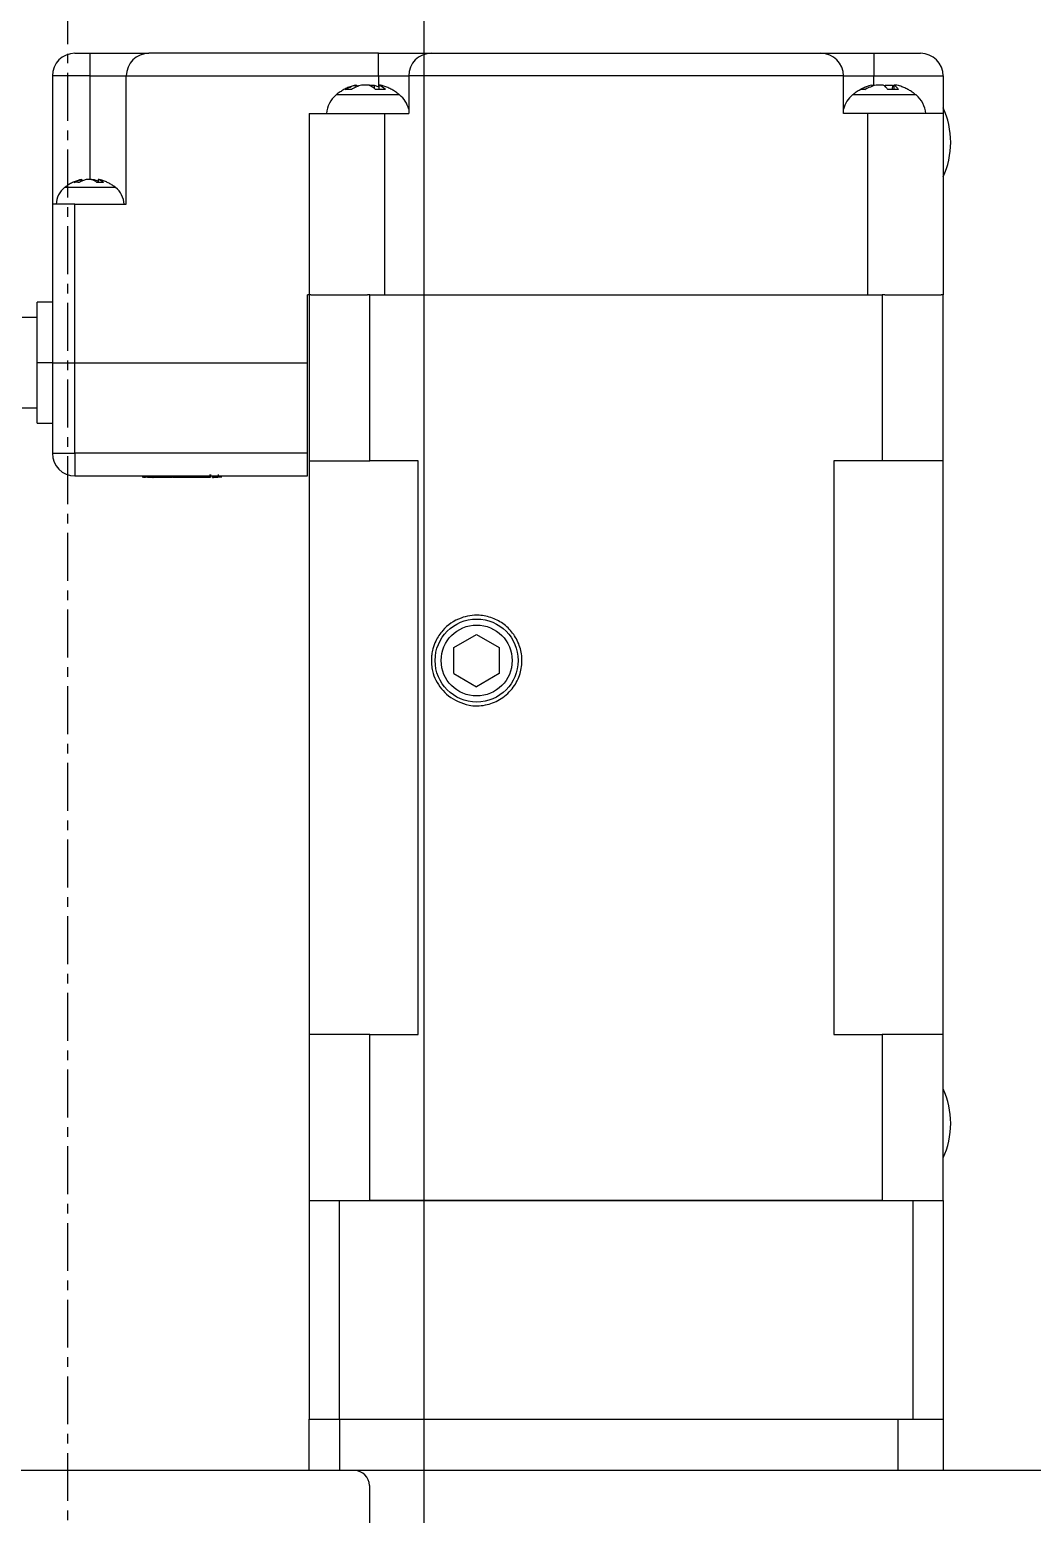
# Model space of a CAD drawing. Extents: x 500 to 100500, y -14500 to 21140.
# Drawn here: x 8106.1 to 8172.6, y -9793.8 to -9695.4 of the extents above; entities that cross this region are included whole.
import ezdxf

# ---------------------------------------------------------------- set-up
doc = ezdxf.new("R2010")
doc.units = 0
doc.linetypes.add('CENTER', pattern=[10.16, 6.35, -1.27, 1.27, -1.27])
doc.layers.get('0').update_dxf_attribs({"linetype": 'CONTINUOUS'})
doc.layers.add('Center', color=1, linetype='CENTER')
doc.layers.add('SLD-0', color=7, linetype='CONTINUOUS')

# ---------------------------------------------------------------- blocks, each defined once
blk = doc.blocks.new('KJ특성 TURN')
at = {"layer": 'Center', "ltscale": 0.5}
blk.add_line((9197.784, -70811.089), (9197.784, -71397.089), dxfattribs=at)
at = {"layer": 'SLD-0'}
for p, q in [((9198.284, -70835.189), (9199.284, -70835.189)), ((9199.284, -70836.689), (9199.284, -70835.189)), ((9218.384, -70835.189), (9203.184, -70835.189)), ((9218.384, -70836.689), (9218.384, -70835.189)), ((9221.884, -70835.189), (9247.684, -70835.189)), ((9251.184, -70835.189), (9251.184, -70836.689)), ((9251.184, -70835.189), (9254.284, -70835.189)), ((9199.284, -70836.689), (9196.784, -70836.689)), ((9196.784, -70836.689), (9196.784, -70845.189)), ((9199.284, -70836.689), (9201.684, -70836.689)), ((9199.284, -70843.557), (9199.284, -70836.689)), ((9201.684, -70836.689), (9218.384, -70836.689)), ((9201.684, -70845.189), (9201.684, -70836.689)), ((9218.384, -70836.689), (9220.384, -70836.689)), ((9218.384, -70836.689), (9218.384, -70837.399)), ((9220.384, -70836.689), (9220.384, -70839.189)), ((9249.184, -70836.689), (9220.384, -70836.689)), ((9249.184, -70839.189), (9249.184, -70836.689)), ((9249.184, -70836.689), (9251.184, -70836.689)), ((9251.184, -70836.689), (9255.784, -70836.689)), ((9251.184, -70837.298), (9251.184, -70836.689)), ((9255.784, -70836.689), (9255.784, -70839.189)), ((9216.849, -70837.298), (9216.845, -70837.298)), ((9216.849, -70837.298), (9216.956, -70837.298)), ((9216.859, -70837.456), (9216.849, -70837.298)), ((9216.956, -70837.298), (9216.961, -70837.408)), ((9217.765, -70837.298), (9217.266, -70837.298)), ((9217.765, -70837.298), (9218.103, -70837.298)), ((9218.103, -70837.298), (9218.088, -70837.514)), ((9218.103, -70837.298), (9218.407, -70837.408)), ((9218.412, -70837.298), (9218.399, -70837.587)), ((9218.524, -70837.298), (9218.412, -70837.298)), ((9251.048, -70837.298), (9251.243, -70837.298)), ((9251.243, -70837.298), (9251.245, -70837.333)), ((9251.813, -70837.298), (9251.342, -70837.298)), ((9251.884, -70837.354), (9251.955, -70837.298)), ((9251.955, -70837.298), (9252.427, -70837.298)), ((9251.959, -70837.414), (9251.955, -70837.298)), ((9252.427, -70837.298), (9252.405, -70837.583)), ((9252.525, -70837.298), (9252.516, -70837.581)), ((9252.721, -70837.298), (9252.525, -70837.298)), ((9219.787, -70837.946), (9215.581, -70837.946)), ((9249.941, -70837.946), (9249.781, -70837.946)), ((9253.987, -70837.946), (9249.941, -70837.946)), ((9213.784, -70839.189), (9213.784, -70851.189)), ((9213.784, -70839.189), (9218.784, -70839.189)), ((9218.784, -70839.189), (9218.784, -70851.189)), ((9218.784, -70839.189), (9220.384, -70839.189)), ((9250.784, -70839.189), (9249.184, -70839.189)), ((9250.784, -70839.189), (9250.784, -70851.189)), ((9255.784, -70839.189), (9250.784, -70839.189)), ((9255.784, -70839.189), (9255.784, -70851.189)), ((9198.693, -70843.557), (9198.684, -70843.557)), ((9198.693, -70843.557), (9198.743, -70843.557)), ((9198.7, -70843.677), (9198.693, -70843.557)), ((9198.743, -70843.557), (9198.748, -70843.654)), ((9199.386, -70843.557), (9199.024, -70843.557)), ((9199.386, -70843.557), (9199.544, -70843.557)), ((9199.544, -70843.557), (9199.539, -70843.635)), ((9199.825, -70843.557), (9199.816, -70843.748)), ((9199.884, -70843.557), (9199.825, -70843.557)), ((9200.303, -70844.084), (9197.594, -70844.084)), ((9200.179, -70843.748), (9199.74, -70843.748)), ((9200.975, -70844.084), (9200.303, -70844.084)), ((9196.784, -70845.189), (9196.784, -70855.689)), ((9198.284, -70845.189), (9196.784, -70845.189)), ((9198.284, -70855.689), (9198.284, -70845.189)), ((9198.284, -70845.189), (9201.684, -70845.189)), ((9213.684, -70855.689), (9213.684, -70851.189)), ((9213.784, -70851.189), (9213.684, -70851.189)), ((9213.784, -70851.189), (9213.784, -70862.189)), ((9213.913, -70851.189), (9213.784, -70851.189)), ((9213.913, -70851.189), (9217.655, -70851.189)), ((9217.814, -70851.189), (9217.655, -70851.189)), ((9217.814, -70862.189), (9217.814, -70851.189)), ((9217.814, -70851.189), (9251.755, -70851.189)), ((9218.784, -70851.189), (9250.784, -70851.189)), ((9251.755, -70851.189), (9251.755, -70862.189)), ((9251.913, -70851.189), (9251.755, -70851.189)), ((9251.913, -70851.189), (9255.655, -70851.189)), ((9255.784, -70851.189), (9255.655, -70851.189)), ((9255.784, -70862.189), (9255.784, -70851.189)), ((9196.784, -70851.689), (9195.784, -70851.689)), ((9195.784, -70855.689), (9195.784, -70851.689)), ((9195.784, -70852.689), (9194.784, -70852.689)), ((9195.784, -70859.689), (9195.784, -70855.689)), ((9196.784, -70855.689), (9195.784, -70855.689)), ((9196.784, -70855.689), (9196.784, -70861.689)), ((9196.784, -70855.689), (9198.284, -70855.689)), ((9198.284, -70861.689), (9198.284, -70855.689)), ((9198.284, -70855.689), (9213.684, -70855.689)), ((9213.684, -70861.689), (9213.684, -70855.689)), ((9194.784, -70858.689), (9195.784, -70858.689)), ((9195.784, -70859.689), (9196.784, -70859.689)), ((9196.784, -70861.689), (9198.284, -70861.689)), ((9213.684, -70861.689), (9198.284, -70861.689)), ((9198.284, -70861.689), (9198.284, -70863.189)), ((9213.684, -70863.189), (9213.684, -70861.689)), ((9213.784, -70862.189), (9213.784, -70900.189)), ((9213.784, -70862.189), (9217.814, -70862.189)), ((9221.018, -70862.189), (9217.814, -70862.189)), ((9221.018, -70900.189), (9221.018, -70862.189)), ((9251.755, -70862.189), (9248.55, -70862.189)), ((9248.55, -70862.189), (9248.55, -70900.189)), ((9255.784, -70862.189), (9251.755, -70862.189)), ((9255.784, -70900.189), (9255.784, -70862.189)), ((9198.284, -70863.189), (9213.684, -70863.189)), ((9202.785, -70863.289), (9202.785, -70863.189)), ((9202.785, -70863.289), (9202.785, -70863.189)), ((9202.785, -70863.289), (9202.785, -70863.189)), ((9202.786, -70863.289), (9202.786, -70863.189)), ((9202.787, -70863.289), (9202.787, -70863.189)), ((9202.788, -70863.289), (9202.788, -70863.189)), ((9202.789, -70863.289), (9202.789, -70863.189)), ((9202.791, -70863.289), (9202.789, -70863.289)), ((9202.791, -70863.289), (9202.791, -70863.189)), ((9202.792, -70863.289), (9202.791, -70863.289)), ((9202.792, -70863.289), (9202.792, -70863.189)), ((9202.794, -70863.289), (9202.792, -70863.289)), ((9202.794, -70863.289), (9202.794, -70863.189)), ((9202.797, -70863.289), (9202.794, -70863.289)), ((9202.797, -70863.289), (9202.797, -70863.189)), ((9202.799, -70863.289), (9202.799, -70863.189)), ((9202.801, -70863.289), (9202.801, -70863.189)), ((9202.804, -70863.289), (9202.804, -70863.189)), ((9202.807, -70863.289), (9202.807, -70863.189)), ((9202.809, -70863.289), (9202.809, -70863.189)), ((9202.812, -70863.289), (9202.812, -70863.189)), ((9202.814, -70863.289), (9202.814, -70863.189)), ((9202.817, -70863.289), (9202.817, -70863.189)), ((9202.82, -70863.289), (9202.82, -70863.189)), ((9202.823, -70863.289), (9202.823, -70863.189)), ((9202.824, -70863.289), (9202.824, -70863.189)), ((9202.825, -70863.289), (9202.825, -70863.189)), ((9202.825, -70863.289), (9202.825, -70863.189)), ((9202.825, -70863.289), (9202.825, -70863.289)), ((9202.826, -70863.289), (9202.825, -70863.289)), ((9202.826, -70863.289), (9202.826, -70863.189)), ((9202.826, -70863.289), (9202.826, -70863.189)), ((9202.826, -70863.289), (9202.826, -70863.289)), ((9202.827, -70863.289), (9202.826, -70863.289)), ((9202.827, -70863.289), (9202.827, -70863.189)), ((9202.828, -70863.289), (9202.827, -70863.289)), ((9202.828, -70863.289), (9202.828, -70863.189)), ((9202.829, -70863.289), (9202.828, -70863.289)), ((9202.829, -70863.289), (9202.829, -70863.189)), ((9202.83, -70863.289), (9202.829, -70863.289)), ((9202.83, -70863.289), (9202.83, -70863.189)), ((9202.832, -70863.289), (9202.83, -70863.289)), ((9202.832, -70863.289), (9202.832, -70863.189)), ((9202.833, -70863.289), (9202.832, -70863.289)), ((9202.833, -70863.289), (9202.833, -70863.189)), ((9202.835, -70863.289), (9202.833, -70863.289)), ((9202.835, -70863.289), (9202.835, -70863.189)), ((9202.836, -70863.289), (9202.835, -70863.289)), ((9202.836, -70863.289), (9202.836, -70863.189)), ((9202.838, -70863.289), (9202.836, -70863.289)), ((9202.838, -70863.289), (9202.838, -70863.189)), ((9202.84, -70863.289), (9202.838, -70863.289)), ((9202.842, -70863.289), (9202.84, -70863.289)), ((9202.842, -70863.289), (9202.842, -70863.189)), ((9202.843, -70863.289), (9202.842, -70863.289)), ((9202.843, -70863.289), (9202.843, -70863.189)), ((9202.845, -70863.289), (9202.843, -70863.289)), ((9202.845, -70863.289), (9202.845, -70863.189)), ((9202.847, -70863.289), (9202.845, -70863.289)), ((9202.847, -70863.289), (9202.847, -70863.189)), ((9202.848, -70863.289), (9202.847, -70863.289)), ((9202.848, -70863.289), (9202.848, -70863.189)), ((9202.85, -70863.289), (9202.848, -70863.289)), ((9202.85, -70863.289), (9202.85, -70863.189)), ((9202.851, -70863.289), (9202.85, -70863.289)), ((9202.851, -70863.289), (9202.851, -70863.189)), ((9202.852, -70863.289), (9202.851, -70863.289)), ((9202.852, -70863.289), (9202.852, -70863.189)), ((9202.853, -70863.289), (9202.852, -70863.289)), ((9202.853, -70863.289), (9202.853, -70863.189)), ((9202.854, -70863.289), (9202.853, -70863.289)), ((9202.854, -70863.289), (9202.854, -70863.189)), ((9202.854, -70863.289), (9202.854, -70863.189)), ((9202.854, -70863.289), (9202.854, -70863.289)), ((9202.855, -70863.289), (9202.854, -70863.289)), ((9202.855, -70863.289), (9202.855, -70863.189)), ((9202.856, -70863.289), (9202.855, -70863.289)), ((9202.856, -70863.289), (9202.856, -70863.189)), ((9202.857, -70863.289), (9202.856, -70863.289)), ((9202.857, -70863.289), (9202.857, -70863.189)), ((9202.858, -70863.289), (9202.857, -70863.289)), ((9202.858, -70863.289), (9202.858, -70863.189)), ((9202.86, -70863.289), (9202.858, -70863.289)), ((9202.86, -70863.289), (9202.86, -70863.189)), ((9202.862, -70863.289), (9202.86, -70863.289)), ((9202.862, -70863.289), (9202.862, -70863.189)), ((9202.864, -70863.289), (9202.862, -70863.289)), ((9202.864, -70863.289), (9202.864, -70863.189)), ((9202.866, -70863.289), (9202.864, -70863.289)), ((9202.866, -70863.289), (9202.866, -70863.189)), ((9202.868, -70863.289), (9202.866, -70863.289)), ((9202.868, -70863.289), (9202.868, -70863.189)), ((9202.871, -70863.289), (9202.868, -70863.289)), ((9202.871, -70863.289), (9202.871, -70863.189)), ((9202.874, -70863.289), (9202.871, -70863.289)), ((9202.874, -70863.289), (9202.874, -70863.189)), ((9202.876, -70863.289), (9202.874, -70863.289)), ((9202.876, -70863.289), (9202.876, -70863.189)), ((9202.879, -70863.289), (9202.876, -70863.289)), ((9202.879, -70863.289), (9202.879, -70863.189)), ((9202.882, -70863.289), (9202.879, -70863.289)), ((9202.882, -70863.289), (9202.882, -70863.189)), ((9202.885, -70863.289), (9202.882, -70863.289)), ((9202.885, -70863.289), (9202.885, -70863.189)), ((9202.888, -70863.289), (9202.885, -70863.289)), ((9202.888, -70863.289), (9202.888, -70863.189)), ((9202.89, -70863.289), (9202.888, -70863.289)), ((9202.89, -70863.289), (9202.89, -70863.189)), ((9202.893, -70863.289), (9202.89, -70863.289)), ((9202.893, -70863.289), (9202.893, -70863.189)), ((9202.895, -70863.289), (9202.893, -70863.289)), ((9202.895, -70863.289), (9202.895, -70863.189)), ((9202.897, -70863.289), (9202.895, -70863.289)), ((9202.897, -70863.289), (9202.897, -70863.189)), ((9202.898, -70863.289), (9202.897, -70863.289)), ((9202.898, -70863.289), (9202.898, -70863.189)), ((9202.899, -70863.289), (9202.898, -70863.289)), ((9202.899, -70863.289), (9202.899, -70863.189)), ((9202.9, -70863.289), (9202.899, -70863.289)), ((9202.9, -70863.289), (9202.9, -70863.189)), ((9202.901, -70863.289), (9202.9, -70863.289)), ((9202.901, -70863.289), (9202.901, -70863.189)), ((9202.902, -70863.289), (9202.901, -70863.289)), ((9202.902, -70863.289), (9202.902, -70863.189)), ((9202.903, -70863.289), (9202.902, -70863.289)), ((9202.903, -70863.289), (9202.903, -70863.189)), ((9202.904, -70863.289), (9202.903, -70863.289)), ((9202.904, -70863.289), (9202.904, -70863.189)), ((9202.906, -70863.289), (9202.904, -70863.289)), ((9202.906, -70863.289), (9202.906, -70863.189)), ((9202.908, -70863.289), (9202.906, -70863.289)), ((9202.908, -70863.289), (9202.908, -70863.189)), ((9202.91, -70863.289), (9202.908, -70863.289)), ((9202.91, -70863.289), (9202.91, -70863.189)), ((9202.913, -70863.289), (9202.91, -70863.289)), ((9202.913, -70863.289), (9202.913, -70863.189)), ((9202.915, -70863.289), (9202.913, -70863.289)), ((9202.915, -70863.289), (9202.915, -70863.189)), ((9202.918, -70863.289), (9202.915, -70863.289)), ((9202.918, -70863.289), (9202.918, -70863.189)), ((9202.922, -70863.289), (9202.918, -70863.289)), ((9202.922, -70863.289), (9202.922, -70863.189)), ((9202.925, -70863.289), (9202.922, -70863.289)), ((9202.925, -70863.289), (9202.925, -70863.189)), ((9202.928, -70863.289), (9202.925, -70863.289)), ((9202.928, -70863.289), (9202.928, -70863.189)), ((9202.931, -70863.289), (9202.928, -70863.289)), ((9202.931, -70863.289), (9202.931, -70863.189)), ((9202.934, -70863.289), (9202.931, -70863.289)), ((9202.934, -70863.289), (9202.934, -70863.189)), ((9202.938, -70863.289), (9202.934, -70863.289)), ((9202.938, -70863.289), (9202.938, -70863.189)), ((9202.941, -70863.289), (9202.941, -70863.189)), ((9202.944, -70863.289), (9202.941, -70863.289)), ((9202.944, -70863.289), (9202.944, -70863.189)), ((9202.947, -70863.289), (9202.947, -70863.189)), ((9202.951, -70863.289), (9202.951, -70863.189)), ((9202.954, -70863.289), (9202.954, -70863.189)), ((9202.958, -70863.289), (9202.958, -70863.189)), ((9202.962, -70863.289), (9202.962, -70863.189)), ((9202.966, -70863.289), (9202.966, -70863.189)), ((9202.97, -70863.289), (9202.97, -70863.189)), ((9202.975, -70863.289), (9202.975, -70863.189)), ((9202.98, -70863.289), (9202.98, -70863.189)), ((9202.985, -70863.289), (9202.985, -70863.189)), ((9202.99, -70863.289), (9202.99, -70863.189)), ((9202.996, -70863.289), (9202.996, -70863.189)), ((9203.002, -70863.289), (9203.002, -70863.189)), ((9203.009, -70863.289), (9203.009, -70863.189)), ((9203.015, -70863.289), (9203.015, -70863.189)), ((9203.022, -70863.289), (9203.022, -70863.189)), ((9203.029, -70863.289), (9203.029, -70863.189)), ((9203.036, -70863.289), (9203.036, -70863.189)), ((9203.042, -70863.289), (9203.042, -70863.189)), ((9203.049, -70863.289), (9203.042, -70863.289)), ((9203.049, -70863.289), (9203.049, -70863.189)), ((9203.056, -70863.289), (9203.056, -70863.189)), ((9203.063, -70863.289), (9203.063, -70863.189)), ((9203.069, -70863.289), (9203.069, -70863.189)), ((9203.076, -70863.289), (9203.076, -70863.189)), ((9203.082, -70863.289), (9203.082, -70863.189)), ((9203.088, -70863.289), (9203.088, -70863.189)), ((9203.094, -70863.289), (9203.094, -70863.189)), ((9203.1, -70863.289), (9203.094, -70863.289)), ((9203.1, -70863.289), (9203.1, -70863.189)), ((9203.106, -70863.289), (9203.1, -70863.289)), ((9203.106, -70863.289), (9203.106, -70863.189)), ((9203.112, -70863.289), (9203.106, -70863.289)), ((9203.112, -70863.289), (9203.112, -70863.189)), ((9203.118, -70863.289), (9203.112, -70863.289)), ((9203.118, -70863.289), (9203.118, -70863.189)), ((9203.123, -70863.289), (9203.118, -70863.289)), ((9203.123, -70863.289), (9203.123, -70863.189)), ((9203.129, -70863.289), (9203.123, -70863.289)), ((9203.129, -70863.289), (9203.129, -70863.189)), ((9203.135, -70863.289), (9203.129, -70863.289)), ((9203.135, -70863.289), (9203.135, -70863.189)), ((9203.14, -70863.289), (9203.135, -70863.289)), ((9203.14, -70863.289), (9203.14, -70863.189)), ((9203.146, -70863.289), (9203.14, -70863.289)), ((9203.146, -70863.289), (9203.146, -70863.189)), ((9203.152, -70863.289), (9203.146, -70863.289)), ((9203.152, -70863.289), (9203.152, -70863.189)), ((9203.158, -70863.289), (9203.152, -70863.289)), ((9203.158, -70863.289), (9203.158, -70863.189)), ((9203.164, -70863.289), (9203.158, -70863.289)), ((9203.164, -70863.289), (9203.164, -70863.189)), ((9203.17, -70863.289), (9203.164, -70863.289)), ((9203.17, -70863.289), (9203.17, -70863.189)), ((9203.177, -70863.289), (9203.17, -70863.289)), ((9203.177, -70863.289), (9203.177, -70863.189)), ((9203.183, -70863.289), (9203.177, -70863.289)), ((9203.183, -70863.289), (9203.183, -70863.189)), ((9203.19, -70863.289), (9203.183, -70863.289)), ((9203.19, -70863.289), (9203.19, -70863.189)), ((9203.197, -70863.289), (9203.19, -70863.289)), ((9203.197, -70863.289), (9203.197, -70863.189)), ((9203.204, -70863.289), (9203.197, -70863.289)), ((9203.204, -70863.289), (9203.204, -70863.189)), ((9203.212, -70863.289), (9203.204, -70863.289)), ((9203.212, -70863.289), (9203.212, -70863.189)), ((9203.22, -70863.289), (9203.212, -70863.289)), ((9203.22, -70863.289), (9203.22, -70863.189)), ((9203.228, -70863.289), (9203.22, -70863.289)), ((9203.228, -70863.289), (9203.228, -70863.189)), ((9203.236, -70863.289), (9203.228, -70863.289)), ((9203.236, -70863.289), (9203.236, -70863.189)), ((9203.245, -70863.289), (9203.236, -70863.289)), ((9203.245, -70863.289), (9203.245, -70863.189)), ((9203.254, -70863.289), (9203.245, -70863.289)), ((9203.254, -70863.289), (9203.254, -70863.189)), ((9203.264, -70863.289), (9203.254, -70863.289)), ((9203.264, -70863.289), (9203.264, -70863.189)), ((9203.274, -70863.289), (9203.264, -70863.289)), ((9203.274, -70863.289), (9203.274, -70863.189)), ((9203.284, -70863.289), (9203.284, -70863.189)), ((9203.294, -70863.289), (9203.284, -70863.289)), ((9203.294, -70863.289), (9203.294, -70863.189)), ((9203.304, -70863.289), (9203.294, -70863.289)), ((9203.304, -70863.289), (9203.304, -70863.189)), ((9203.315, -70863.289), (9203.304, -70863.289)), ((9203.315, -70863.289), (9203.315, -70863.189)), ((9203.325, -70863.289), (9203.315, -70863.289)), ((9203.325, -70863.289), (9203.325, -70863.189)), ((9203.335, -70863.289), (9203.325, -70863.289)), ((9203.335, -70863.289), (9203.335, -70863.189)), ((9203.344, -70863.289), (9203.335, -70863.289)), ((9203.344, -70863.289), (9203.344, -70863.189)), ((9203.354, -70863.289), (9203.344, -70863.289)), ((9203.354, -70863.289), (9203.354, -70863.189)), ((9203.363, -70863.289), (9203.354, -70863.289)), ((9203.363, -70863.289), (9203.363, -70863.189)), ((9203.372, -70863.289), (9203.363, -70863.289)), ((9203.372, -70863.289), (9203.372, -70863.189)), ((9203.381, -70863.289), (9203.372, -70863.289)), ((9203.381, -70863.289), (9203.381, -70863.189)), ((9203.39, -70863.289), (9203.381, -70863.289)), ((9203.39, -70863.289), (9203.39, -70863.189)), ((9203.399, -70863.289), (9203.39, -70863.289)), ((9203.399, -70863.289), (9203.399, -70863.189)), ((9203.409, -70863.289), (9203.399, -70863.289)), ((9203.409, -70863.289), (9203.409, -70863.189)), ((9203.418, -70863.289), (9203.409, -70863.289)), ((9203.418, -70863.289), (9203.418, -70863.189)), ((9203.428, -70863.289), (9203.418, -70863.289)), ((9203.428, -70863.289), (9203.428, -70863.189)), ((9203.437, -70863.289), (9203.428, -70863.289)), ((9203.433, -70863.289), (9203.442, -70863.289)), ((9203.437, -70863.289), (9203.437, -70863.189)), ((9203.447, -70863.289), (9203.437, -70863.289)), ((9203.442, -70863.289), (9203.452, -70863.289)), ((9203.447, -70863.289), (9203.447, -70863.189)), ((9203.456, -70863.289), (9203.447, -70863.289)), ((9203.456, -70863.289), (9203.456, -70863.189)), ((9203.465, -70863.289), (9203.456, -70863.289)), ((9203.465, -70863.289), (9203.465, -70863.189)), ((9203.473, -70863.289), (9203.465, -70863.289)), ((9203.473, -70863.289), (9203.473, -70863.189)), ((9203.481, -70863.289), (9203.473, -70863.289)), ((9203.481, -70863.289), (9203.481, -70863.189)), ((9203.488, -70863.289), (9203.481, -70863.289)), ((9203.488, -70863.289), (9203.488, -70863.189)), ((9203.495, -70863.289), (9203.488, -70863.289)), ((9203.495, -70863.289), (9203.495, -70863.189)), ((9203.501, -70863.289), (9203.495, -70863.289)), ((9203.501, -70863.289), (9203.501, -70863.189)), ((9203.507, -70863.289), (9203.501, -70863.289)), ((9203.507, -70863.289), (9203.507, -70863.189)), ((9203.512, -70863.289), (9203.507, -70863.289)), ((9203.512, -70863.289), (9203.512, -70863.189)), ((9203.517, -70863.289), (9203.512, -70863.289)), ((9203.517, -70863.289), (9203.517, -70863.189)), ((9203.522, -70863.289), (9203.517, -70863.289)), ((9203.522, -70863.289), (9203.522, -70863.189)), ((9203.527, -70863.289), (9203.522, -70863.289)), ((9203.527, -70863.289), (9203.527, -70863.189)), ((9203.531, -70863.289), (9203.527, -70863.289)), ((9203.531, -70863.289), (9203.531, -70863.189)), ((9203.536, -70863.289), (9203.531, -70863.289)), ((9203.536, -70863.289), (9203.536, -70863.189)), ((9203.54, -70863.289), (9203.536, -70863.289)), ((9203.54, -70863.289), (9203.54, -70863.189)), ((9203.545, -70863.289), (9203.54, -70863.289)), ((9203.545, -70863.289), (9203.545, -70863.189)), ((9203.549, -70863.289), (9203.545, -70863.289)), ((9203.549, -70863.289), (9203.549, -70863.189)), ((9203.552, -70863.289), (9203.549, -70863.289)), ((9203.552, -70863.289), (9203.552, -70863.189)), ((9203.556, -70863.289), (9203.552, -70863.289)), ((9203.556, -70863.289), (9203.556, -70863.189)), ((9203.559, -70863.289), (9203.556, -70863.289)), ((9203.559, -70863.289), (9203.559, -70863.189)), ((9203.562, -70863.289), (9203.559, -70863.289)), ((9203.562, -70863.289), (9203.562, -70863.189)), ((9203.564, -70863.289), (9203.562, -70863.289)), ((9203.564, -70863.289), (9203.564, -70863.189)), ((9203.566, -70863.289), (9203.564, -70863.289)), ((9203.566, -70863.289), (9203.566, -70863.189)), ((9203.568, -70863.289), (9203.566, -70863.289)), ((9203.568, -70863.289), (9203.568, -70863.189)), ((9203.569, -70863.289), (9203.568, -70863.289)), ((9203.569, -70863.289), (9203.569, -70863.189)), ((9203.569, -70863.289), (9203.569, -70863.189)), ((9203.569, -70863.289), (9203.569, -70863.289)), ((9203.57, -70863.289), (9203.569, -70863.289)), ((9203.57, -70863.289), (9203.57, -70863.189)), ((9203.57, -70863.289), (9203.57, -70863.289)), ((9203.575, -70863.289), (9203.575, -70863.189)), ((9203.583, -70863.289), (9203.583, -70863.189)), ((9203.591, -70863.289), (9203.583, -70863.289)), ((9203.591, -70863.289), (9203.591, -70863.189)), ((9203.598, -70863.289), (9203.591, -70863.289)), ((9203.598, -70863.289), (9203.598, -70863.189)), ((9203.607, -70863.289), (9203.598, -70863.289)), ((9203.607, -70863.289), (9203.607, -70863.189)), ((9203.615, -70863.289), (9203.607, -70863.289)), ((9203.615, -70863.289), (9203.615, -70863.189)), ((9203.624, -70863.289), (9203.615, -70863.289)), ((9203.624, -70863.289), (9203.624, -70863.189)), ((9203.633, -70863.289), (9203.624, -70863.289)), ((9203.633, -70863.289), (9203.633, -70863.189)), ((9203.643, -70863.289), (9203.633, -70863.289)), ((9203.643, -70863.289), (9203.643, -70863.189)), ((9203.653, -70863.289), (9203.643, -70863.289)), ((9203.653, -70863.289), (9203.653, -70863.189)), ((9203.664, -70863.289), (9203.653, -70863.289)), ((9203.664, -70863.289), (9203.664, -70863.189)), ((9203.675, -70863.289), (9203.664, -70863.289)), ((9203.675, -70863.289), (9203.675, -70863.189)), ((9203.686, -70863.289), (9203.675, -70863.289)), ((9203.686, -70863.289), (9203.686, -70863.189)), ((9203.697, -70863.289), (9203.686, -70863.289)), ((9203.697, -70863.289), (9203.697, -70863.189)), ((9203.708, -70863.289), (9203.697, -70863.289)), ((9203.708, -70863.289), (9203.708, -70863.189)), ((9203.719, -70863.289), (9203.708, -70863.289)), ((9203.719, -70863.289), (9203.719, -70863.189)), ((9203.73, -70863.289), (9203.719, -70863.289)), ((9203.73, -70863.289), (9203.73, -70863.189)), ((9203.741, -70863.289), (9203.73, -70863.289)), ((9203.741, -70863.289), (9203.741, -70863.189)), ((9203.75, -70863.289), (9203.741, -70863.289)), ((9203.75, -70863.289), (9203.75, -70863.189)), ((9203.76, -70863.289), (9203.75, -70863.289)), ((9203.76, -70863.289), (9203.76, -70863.189)), ((9203.768, -70863.289), (9203.76, -70863.289)), ((9203.768, -70863.289), (9203.768, -70863.189)), ((9203.776, -70863.289), (9203.768, -70863.289)), ((9203.776, -70863.289), (9203.776, -70863.189)), ((9203.784, -70863.289), (9203.776, -70863.289)), ((9203.784, -70863.289), (9203.784, -70863.189)), ((9203.791, -70863.289), (9203.784, -70863.289)), ((9203.791, -70863.289), (9203.791, -70863.189)), ((9203.798, -70863.289), (9203.791, -70863.289)), ((9203.798, -70863.289), (9203.798, -70863.189)), ((9203.805, -70863.289), (9203.798, -70863.289)), ((9203.805, -70863.289), (9203.805, -70863.189)), ((9203.811, -70863.289), (9203.805, -70863.289)), ((9203.811, -70863.289), (9203.811, -70863.189)), ((9203.817, -70863.289), (9203.811, -70863.289)), ((9203.817, -70863.289), (9203.817, -70863.189)), ((9203.822, -70863.289), (9203.817, -70863.289)), ((9203.822, -70863.289), (9203.822, -70863.189)), ((9203.827, -70863.289), (9203.822, -70863.289)), ((9203.827, -70863.289), (9203.827, -70863.189)), ((9203.832, -70863.289), (9203.827, -70863.289)), ((9203.832, -70863.289), (9203.832, -70863.189)), ((9203.837, -70863.289), (9203.832, -70863.289)), ((9203.837, -70863.289), (9203.837, -70863.189)), ((9203.842, -70863.289), (9203.837, -70863.289)), ((9203.842, -70863.289), (9203.842, -70863.189)), ((9203.847, -70863.289), (9203.842, -70863.289)), ((9203.847, -70863.289), (9203.847, -70863.189)), ((9203.851, -70863.289), (9203.847, -70863.289)), ((9203.851, -70863.289), (9203.851, -70863.189)), ((9203.856, -70863.289), (9203.851, -70863.289)), ((9203.856, -70863.289), (9203.856, -70863.189)), ((9203.86, -70863.289), (9203.856, -70863.289)), ((9203.86, -70863.289), (9203.86, -70863.189)), ((9203.865, -70863.289), (9203.86, -70863.289)), ((9203.865, -70863.289), (9203.865, -70863.189)), ((9203.87, -70863.289), (9203.865, -70863.289)), ((9203.87, -70863.289), (9203.87, -70863.189)), ((9203.875, -70863.289), (9203.87, -70863.289)), ((9203.875, -70863.289), (9203.875, -70863.189)), ((9203.88, -70863.289), (9203.875, -70863.289)), ((9203.88, -70863.289), (9203.88, -70863.189)), ((9203.885, -70863.289), (9203.88, -70863.289)), ((9203.885, -70863.289), (9203.885, -70863.189)), ((9203.89, -70863.289), (9203.885, -70863.289)), ((9203.89, -70863.289), (9203.89, -70863.189)), ((9203.896, -70863.289), (9203.89, -70863.289)), ((9203.896, -70863.289), (9203.896, -70863.189)), ((9203.902, -70863.289), (9203.896, -70863.289)), ((9203.902, -70863.289), (9203.902, -70863.189)), ((9203.908, -70863.289), (9203.902, -70863.289)), ((9203.908, -70863.289), (9203.908, -70863.189)), ((9203.914, -70863.289), (9203.908, -70863.289)), ((9203.914, -70863.289), (9203.914, -70863.189)), ((9203.92, -70863.289), (9203.914, -70863.289)), ((9203.92, -70863.289), (9203.92, -70863.189)), ((9203.927, -70863.289), (9203.92, -70863.289)), ((9203.927, -70863.289), (9203.927, -70863.189)), ((9203.933, -70863.289), (9203.927, -70863.289)), ((9203.933, -70863.289), (9203.933, -70863.189)), ((9203.94, -70863.289), (9203.933, -70863.289)), ((9203.94, -70863.289), (9203.94, -70863.189)), ((9203.947, -70863.289), (9203.94, -70863.289)), ((9203.947, -70863.289), (9203.947, -70863.189)), ((9203.953, -70863.289), (9203.947, -70863.289)), ((9203.953, -70863.289), (9203.953, -70863.189)), ((9203.96, -70863.289), (9203.953, -70863.289)), ((9203.96, -70863.289), (9203.96, -70863.189)), ((9203.967, -70863.289), (9203.96, -70863.289)), ((9203.967, -70863.289), (9203.967, -70863.189)), ((9203.973, -70863.289), (9203.967, -70863.289)), ((9203.973, -70863.289), (9203.973, -70863.189)), ((9203.979, -70863.289), (9203.973, -70863.289)), ((9203.979, -70863.289), (9203.979, -70863.189)), ((9203.985, -70863.289), (9203.979, -70863.289)), ((9203.985, -70863.289), (9203.985, -70863.189)), ((9203.99, -70863.289), (9203.985, -70863.289)), ((9203.99, -70863.289), (9203.99, -70863.189)), ((9203.995, -70863.289), (9203.99, -70863.289)), ((9203.995, -70863.289), (9203.995, -70863.189)), ((9204, -70863.289), (9203.995, -70863.289)), ((9204, -70863.289), (9204, -70863.189)), ((9204.004, -70863.289), (9204, -70863.289)), ((9204.004, -70863.289), (9204.004, -70863.189)), ((9204.008, -70863.289), (9204.004, -70863.289)), ((9204.008, -70863.289), (9204.008, -70863.189)), ((9204.012, -70863.289), (9204.008, -70863.289)), ((9204.012, -70863.289), (9204.012, -70863.189)), ((9204.016, -70863.289), (9204.012, -70863.289)), ((9204.016, -70863.289), (9204.016, -70863.189)), ((9204.019, -70863.289), (9204.016, -70863.289)), ((9204.019, -70863.289), (9204.019, -70863.189)), ((9204.023, -70863.289), (9204.019, -70863.289)), ((9204.023, -70863.289), (9204.023, -70863.189)), ((9204.026, -70863.289), (9204.023, -70863.289)), ((9204.026, -70863.289), (9204.026, -70863.189)), ((9204.03, -70863.289), (9204.026, -70863.289)), ((9204.03, -70863.289), (9204.03, -70863.189)), ((9204.033, -70863.289), (9204.03, -70863.289)), ((9204.033, -70863.289), (9204.033, -70863.189)), ((9204.036, -70863.289), (9204.033, -70863.289)), ((9204.036, -70863.289), (9204.036, -70863.189)), ((9204.038, -70863.289), (9204.036, -70863.289)), ((9204.038, -70863.289), (9204.038, -70863.189)), ((9204.041, -70863.289), (9204.038, -70863.289)), ((9204.041, -70863.289), (9204.041, -70863.189)), ((9204.043, -70863.289), (9204.041, -70863.289)), ((9204.043, -70863.289), (9204.043, -70863.189)), ((9204.045, -70863.289), (9204.043, -70863.289)), ((9204.045, -70863.289), (9204.045, -70863.189)), ((9204.047, -70863.289), (9204.045, -70863.289)), ((9204.047, -70863.289), (9204.047, -70863.189)), ((9204.049, -70863.289), (9204.047, -70863.289)), ((9204.049, -70863.289), (9204.049, -70863.189)), ((9204.05, -70863.289), (9204.049, -70863.289)), ((9204.05, -70863.289), (9204.05, -70863.189)), ((9204.051, -70863.289), (9204.05, -70863.289)), ((9204.051, -70863.289), (9204.051, -70863.189)), ((9204.052, -70863.289), (9204.051, -70863.289)), ((9204.052, -70863.289), (9204.052, -70863.189)), ((9204.053, -70863.289), (9204.052, -70863.289)), ((9204.053, -70863.289), (9204.053, -70863.189)), ((9204.053, -70863.289), (9204.053, -70863.189)), ((9204.053, -70863.289), (9204.053, -70863.189)), ((9204.053, -70863.289), (9204.053, -70863.289)), ((9204.053, -70863.289), (9204.053, -70863.289)), ((9204.053, -70863.289), (9204.053, -70863.289)), ((9204.054, -70863.289), (9204.054, -70863.189)), ((9204.062, -70863.289), (9204.062, -70863.189)), ((9204.07, -70863.289), (9204.068, -70863.289)), ((9204.07, -70863.289), (9204.07, -70863.189)), ((9204.078, -70863.289), (9204.07, -70863.289)), ((9204.078, -70863.289), (9204.078, -70863.189)), ((9204.083, -70863.189), (9204.083, -70863.289)), ((9204.393, -70863.289), (9204.393, -70863.189)), ((9204.704, -70863.289), (9204.704, -70863.189)), ((9205.44, -70863.189), (9205.44, -70863.289)), ((9206.51, -70863.289), (9206.51, -70863.189)), ((9206.58, -70863.289), (9206.58, -70863.189)), ((9206.581, -70863.289), (9206.581, -70863.189)), ((9206.597, -70863.289), (9206.581, -70863.289)), ((9206.597, -70863.289), (9206.597, -70863.189)), ((9206.613, -70863.289), (9206.597, -70863.289)), ((9206.613, -70863.289), (9206.613, -70863.189)), ((9206.629, -70863.289), (9206.613, -70863.289)), ((9206.629, -70863.289), (9206.629, -70863.189)), ((9206.644, -70863.289), (9206.629, -70863.289)), ((9206.644, -70863.289), (9206.644, -70863.189)), ((9206.659, -70863.289), (9206.644, -70863.289)), ((9206.659, -70863.289), (9206.659, -70863.189)), ((9206.674, -70863.289), (9206.659, -70863.289)), ((9206.674, -70863.289), (9206.674, -70863.189)), ((9206.689, -70863.289), (9206.674, -70863.289)), ((9206.689, -70863.289), (9206.689, -70863.189)), ((9206.705, -70863.289), (9206.689, -70863.289)), ((9206.705, -70863.289), (9206.705, -70863.189)), ((9206.721, -70863.289), (9206.705, -70863.289)), ((9206.721, -70863.289), (9206.721, -70863.189)), ((9206.738, -70863.289), (9206.721, -70863.289)), ((9206.738, -70863.289), (9206.738, -70863.189)), ((9206.755, -70863.289), (9206.738, -70863.289)), ((9206.755, -70863.289), (9206.755, -70863.189)), ((9206.773, -70863.289), (9206.755, -70863.289)), ((9206.773, -70863.289), (9206.773, -70863.189)), ((9206.792, -70863.289), (9206.773, -70863.289)), ((9206.792, -70863.289), (9206.792, -70863.189)), ((9206.811, -70863.289), (9206.792, -70863.289)), ((9206.811, -70863.289), (9206.811, -70863.189)), ((9206.831, -70863.289), (9206.811, -70863.289)), ((9206.831, -70863.289), (9206.831, -70863.189)), ((9206.85, -70863.289), (9206.831, -70863.289)), ((9206.85, -70863.289), (9206.85, -70863.189)), ((9206.869, -70863.289), (9206.85, -70863.289)), ((9206.869, -70863.289), (9206.869, -70863.189)), ((9206.887, -70863.289), (9206.869, -70863.289)), ((9206.887, -70863.289), (9206.887, -70863.189)), ((9206.904, -70863.289), (9206.887, -70863.289)), ((9206.904, -70863.289), (9206.904, -70863.189)), ((9206.92, -70863.289), (9206.904, -70863.289)), ((9206.92, -70863.289), (9206.92, -70863.189)), ((9206.934, -70863.289), (9206.92, -70863.289)), ((9206.934, -70863.289), (9206.934, -70863.189)), ((9206.948, -70863.289), (9206.934, -70863.289)), ((9206.948, -70863.289), (9206.948, -70863.189)), ((9206.961, -70863.289), (9206.948, -70863.289)), ((9206.961, -70863.289), (9206.961, -70863.189)), ((9206.974, -70863.289), (9206.961, -70863.289)), ((9206.974, -70863.289), (9206.974, -70863.189)), ((9206.986, -70863.289), (9206.974, -70863.289)), ((9206.986, -70863.289), (9206.986, -70863.189)), ((9206.997, -70863.289), (9206.986, -70863.289)), ((9206.997, -70863.289), (9206.997, -70863.189)), ((9207.009, -70863.289), (9206.997, -70863.289)), ((9207.009, -70863.289), (9207.009, -70863.189)), ((9207.02, -70863.289), (9207.009, -70863.289)), ((9207.02, -70863.289), (9207.02, -70863.189)), ((9207.031, -70863.289), (9207.02, -70863.289)), ((9207.031, -70863.289), (9207.031, -70863.189)), ((9207.043, -70863.289), (9207.031, -70863.289)), ((9207.043, -70863.289), (9207.043, -70863.189)), ((9207.054, -70863.289), (9207.043, -70863.289)), ((9207.054, -70863.289), (9207.054, -70863.189)), ((9207.065, -70863.289), (9207.054, -70863.289)), ((9207.065, -70863.289), (9207.065, -70863.189)), ((9207.077, -70863.289), (9207.065, -70863.289)), ((9207.077, -70863.289), (9207.077, -70863.189)), ((9207.088, -70863.289), (9207.077, -70863.289)), ((9207.088, -70863.289), (9207.088, -70863.189)), ((9207.099, -70863.289), (9207.088, -70863.289)), ((9207.099, -70863.289), (9207.099, -70863.189)), ((9207.11, -70863.289), (9207.099, -70863.289)), ((9207.11, -70863.289), (9207.11, -70863.189)), ((9207.121, -70863.289), (9207.11, -70863.289)), ((9207.121, -70863.289), (9207.121, -70863.189)), ((9207.132, -70863.289), (9207.121, -70863.289)), ((9207.132, -70863.289), (9207.132, -70863.189)), ((9207.143, -70863.289), (9207.132, -70863.289)), ((9207.143, -70863.289), (9207.143, -70863.189)), ((9207.153, -70863.289), (9207.143, -70863.289)), ((9207.153, -70863.289), (9207.153, -70863.189)), ((9207.162, -70863.289), (9207.153, -70863.289)), ((9207.171, -70863.289), (9207.162, -70863.289)), ((9207.171, -70863.289), (9207.171, -70863.189)), ((9207.18, -70863.289), (9207.171, -70863.289)), ((9207.18, -70863.289), (9207.18, -70863.189)), ((9207.187, -70863.289), (9207.18, -70863.289)), ((9207.187, -70863.289), (9207.187, -70863.189)), ((9207.194, -70863.289), (9207.187, -70863.289)), ((9207.194, -70863.289), (9207.194, -70863.189)), ((9207.2, -70863.289), (9207.194, -70863.289)), ((9207.2, -70863.289), (9207.2, -70863.189)), ((9207.205, -70863.289), (9207.2, -70863.289)), ((9207.205, -70863.289), (9207.205, -70863.189)), ((9207.209, -70863.289), (9207.205, -70863.289)), ((9207.209, -70863.289), (9207.209, -70863.189)), ((9207.214, -70863.289), (9207.209, -70863.289)), ((9207.214, -70863.289), (9207.214, -70863.189)), ((9207.217, -70863.289), (9207.214, -70863.289)), ((9207.217, -70863.289), (9207.217, -70863.189)), ((9207.22, -70863.289), (9207.217, -70863.289)), ((9207.22, -70863.289), (9207.22, -70863.189)), ((9207.223, -70863.289), (9207.22, -70863.289)), ((9207.223, -70863.289), (9207.223, -70863.189)), ((9207.226, -70863.289), (9207.223, -70863.289)), ((9207.226, -70863.289), (9207.226, -70863.189)), ((9207.228, -70863.289), (9207.226, -70863.289)), ((9207.228, -70863.289), (9207.228, -70863.189)), ((9207.23, -70863.289), (9207.228, -70863.289)), ((9207.23, -70863.289), (9207.23, -70863.189)), ((9207.231, -70863.289), (9207.23, -70863.289)), ((9207.231, -70863.289), (9207.231, -70863.189)), ((9207.233, -70863.289), (9207.231, -70863.289)), ((9207.233, -70863.289), (9207.233, -70863.189)), ((9207.234, -70863.289), (9207.233, -70863.289)), ((9207.234, -70863.289), (9207.234, -70863.189)), ((9207.236, -70863.289), (9207.234, -70863.289)), ((9207.236, -70863.289), (9207.236, -70863.189)), ((9207.237, -70863.289), (9207.236, -70863.289)), ((9207.237, -70863.289), (9207.237, -70863.189)), ((9207.238, -70863.289), (9207.237, -70863.289)), ((9207.238, -70863.289), (9207.238, -70863.189)), ((9207.24, -70863.289), (9207.238, -70863.289)), ((9207.24, -70863.289), (9207.24, -70863.089)), ((9207.243, -70863.289), (9207.243, -70863.089)), ((9207.289, -70863.289), (9207.289, -70863.089)), ((9207.395, -70863.289), (9207.412, -70863.289)), ((9207.412, -70863.289), (9207.412, -70863.189)), ((9207.412, -70863.289), (9207.429, -70863.289)), ((9207.429, -70863.289), (9207.429, -70863.189)), ((9207.429, -70863.289), (9207.445, -70863.289)), ((9207.445, -70863.289), (9207.445, -70863.189)), ((9207.445, -70863.289), (9207.461, -70863.289)), ((9207.461, -70863.289), (9207.461, -70863.189)), ((9207.476, -70863.289), (9207.476, -70863.189)), ((9207.48, -70863.289), (9207.478, -70863.289)), ((9207.603, -70863.289), (9207.48, -70863.289)), ((9207.484, -70863.289), (9207.482, -70863.289)), ((9207.486, -70863.289), (9207.484, -70863.289)), ((9207.487, -70863.289), (9207.486, -70863.289)), ((9207.601, -70863.289), (9207.487, -70863.289)), ((9207.491, -70863.289), (9207.489, -70863.289)), ((9207.493, -70863.289), (9207.491, -70863.289)), ((9207.492, -70863.289), (9207.492, -70863.189)), ((9207.495, -70863.289), (9207.493, -70863.289)), ((9207.498, -70863.289), (9207.495, -70863.289)), ((9207.5, -70863.289), (9207.498, -70863.289)), ((9207.503, -70863.289), (9207.5, -70863.289)), ((9207.505, -70863.289), (9207.503, -70863.289)), ((9207.508, -70863.289), (9207.505, -70863.289)), ((9207.507, -70863.289), (9207.507, -70863.189)), ((9207.511, -70863.289), (9207.508, -70863.289)), ((9207.515, -70863.289), (9207.511, -70863.289)), ((9207.519, -70863.289), (9207.515, -70863.289)), ((9207.523, -70863.289), (9207.519, -70863.289)), ((9207.521, -70863.289), (9207.521, -70863.189)), ((9207.527, -70863.289), (9207.523, -70863.289)), ((9207.532, -70863.289), (9207.527, -70863.289)), ((9207.537, -70863.289), (9207.532, -70863.289)), ((9207.535, -70863.289), (9207.535, -70863.189)), ((9207.543, -70863.289), (9207.537, -70863.289)), ((9207.548, -70863.289), (9207.543, -70863.289)), ((9207.554, -70863.289), (9207.548, -70863.289)), ((9207.549, -70863.289), (9207.549, -70863.189)), ((9207.559, -70863.289), (9207.554, -70863.289)), ((9207.565, -70863.289), (9207.559, -70863.289)), ((9207.562, -70863.289), (9207.562, -70863.189)), ((9207.57, -70863.289), (9207.565, -70863.289)), ((9207.576, -70863.289), (9207.57, -70863.289)), ((9207.575, -70863.289), (9207.575, -70863.189)), ((9207.581, -70863.289), (9207.576, -70863.289)), ((9207.587, -70863.289), (9207.581, -70863.289)), ((9207.587, -70863.289), (9207.587, -70863.189)), ((9207.592, -70863.289), (9207.587, -70863.289)), ((9207.597, -70863.289), (9207.592, -70863.289)), ((9207.602, -70863.289), (9207.597, -70863.289)), ((9207.599, -70863.289), (9207.599, -70863.189)), ((9207.606, -70863.289), (9207.602, -70863.289)), ((9207.611, -70863.289), (9207.606, -70863.289)), ((9207.611, -70863.289), (9207.611, -70863.189)), ((9207.615, -70863.289), (9207.611, -70863.289)), ((9207.619, -70863.289), (9207.615, -70863.289)), ((9207.623, -70863.289), (9207.619, -70863.289)), ((9207.622, -70863.289), (9207.622, -70863.189)), ((9207.627, -70863.289), (9207.623, -70863.289)), ((9207.631, -70863.289), (9207.627, -70863.289)), ((9207.635, -70863.289), (9207.631, -70863.289)), ((9207.633, -70863.289), (9207.633, -70863.189)), ((9207.638, -70863.289), (9207.635, -70863.289)), ((9207.641, -70863.289), (9207.638, -70863.289)), ((9207.645, -70863.289), (9207.641, -70863.289)), ((9207.643, -70863.289), (9207.643, -70863.189)), ((9207.648, -70863.289), (9207.645, -70863.289)), ((9207.651, -70863.289), (9207.648, -70863.289)), ((9207.654, -70863.289), (9207.651, -70863.289)), ((9207.653, -70863.289), (9207.653, -70863.189)), ((9207.658, -70863.289), (9207.654, -70863.289)), ((9207.661, -70863.289), (9207.658, -70863.289)), ((9207.665, -70863.289), (9207.661, -70863.289)), ((9207.663, -70863.289), (9207.663, -70863.189)), ((9207.688, -70863.289), (9207.683, -70863.289)), ((9207.693, -70863.289), (9207.688, -70863.289)), ((9207.733, -70863.289), (9207.729, -70863.289)), ((9207.738, -70863.289), (9207.733, -70863.289)), ((9207.789, -70863.289), (9207.789, -70863.089)), ((9207.793, -70863.289), (9207.793, -70863.189)), ((9207.798, -70863.289), (9207.798, -70863.189)), ((9207.803, -70863.289), (9207.803, -70863.189)), ((9207.809, -70863.289), (9207.809, -70863.189)), ((9207.816, -70863.289), (9207.816, -70863.189)), ((9207.823, -70863.289), (9207.823, -70863.189)), ((9207.83, -70863.289), (9207.83, -70863.189)), ((9207.838, -70863.289), (9207.838, -70863.189)), ((9207.846, -70863.289), (9207.846, -70863.189)), ((9207.853, -70863.289), (9207.853, -70863.189)), ((9207.861, -70863.289), (9207.861, -70863.189)), ((9207.868, -70863.289), (9207.868, -70863.189)), ((9207.874, -70863.289), (9207.874, -70863.189)), ((9207.881, -70863.289), (9207.881, -70863.189)), ((9207.887, -70863.289), (9207.887, -70863.189)), ((9207.893, -70863.289), (9207.893, -70863.189)), ((9207.898, -70863.289), (9207.898, -70863.189)), ((9207.903, -70863.289), (9207.903, -70863.189)), ((9207.908, -70863.289), (9207.908, -70863.189)), ((9207.912, -70863.289), (9207.912, -70863.189)), ((9207.916, -70863.289), (9207.916, -70863.189)), ((9207.92, -70863.289), (9207.92, -70863.189)), ((9207.923, -70863.289), (9207.923, -70863.189)), ((9207.927, -70863.289), (9207.927, -70863.189)), ((9207.93, -70863.289), (9207.93, -70863.189)), ((9207.934, -70863.289), (9207.934, -70863.189)), ((9207.937, -70863.289), (9207.937, -70863.189)), ((9207.94, -70863.289), (9207.94, -70863.189)), ((9207.943, -70863.289), (9207.943, -70863.189)), ((9207.947, -70863.289), (9207.947, -70863.189)), ((9207.95, -70863.289), (9207.95, -70863.189)), ((9207.953, -70863.289), (9207.953, -70863.189)), ((9207.956, -70863.289), (9207.956, -70863.189)), ((9207.959, -70863.289), (9207.959, -70863.189)), ((9207.961, -70863.289), (9207.961, -70863.189)), ((9207.964, -70863.289), (9207.964, -70863.189)), ((9207.966, -70863.289), (9207.966, -70863.189)), ((9207.968, -70863.289), (9207.968, -70863.189)), ((9207.97, -70863.289), (9207.97, -70863.189)), ((9207.972, -70863.289), (9207.972, -70863.189)), ((9207.973, -70863.289), (9207.973, -70863.189)), ((9207.975, -70863.289), (9207.975, -70863.189)), ((9207.976, -70863.289), (9207.976, -70863.189)), ((9207.977, -70863.289), (9207.977, -70863.189)), ((9207.977, -70863.289), (9207.977, -70863.189)), ((9207.978, -70863.289), (9207.978, -70863.189)), ((9207.978, -70863.289), (9207.978, -70863.189)), ((9207.979, -70863.289), (9207.979, -70863.189)), ((9207.979, -70863.289), (9207.979, -70863.189)), ((9207.979, -70863.289), (9207.979, -70863.189)), ((9207.979, -70863.289), (9207.979, -70863.189)), ((9213.784, -70900.189), (9213.784, -70911.189)), ((9217.814, -70900.189), (9213.784, -70900.189)), ((9217.814, -70911.189), (9217.814, -70900.189)), ((9217.814, -70900.189), (9221.018, -70900.189)), ((9248.55, -70900.189), (9251.755, -70900.189)), ((9251.755, -70900.189), (9251.755, -70911.189)), ((9255.784, -70900.189), (9251.755, -70900.189)), ((9255.784, -70911.189), (9255.784, -70900.189)), ((9213.784, -70911.189), (9213.784, -70925.689)), ((9213.784, -70911.189), (9215.784, -70911.189)), ((9215.784, -70911.189), (9215.784, -70925.689)), ((9215.784, -70911.189), (9253.784, -70911.189)), ((9251.755, -70911.189), (9217.814, -70911.189)), ((9253.784, -70911.189), (9253.784, -70925.689)), ((9253.784, -70911.189), (9255.784, -70911.189)), ((9255.784, -70911.189), (9255.784, -70925.689)), ((9213.784, -70925.689), (9215.784, -70925.689)), ((9213.795, -70929.089), (9213.795, -70925.689)), ((9215.784, -70925.689), (9253.784, -70925.689)), ((9215.795, -70925.689), (9215.795, -70929.089)), ((9215.795, -70925.689), (9252.784, -70925.689)), ((9252.784, -70925.689), (9252.784, -70929.089)), ((9253.784, -70925.689), (9255.784, -70925.689)), ((9255.784, -70925.689), (9255.784, -70929.089)), ((9216.784, -70929.089), (9178.784, -70929.089)), ((9272.784, -70929.089), (9216.784, -70929.089)), ((9217.784, -70930.089), (9217.784, -70941.089))]:
    blk.add_line(p, q, dxfattribs=at)
at = {"layer": 'SLD-0', "flags": 128}
for points in [[(9252.427, -70837.298), (9252.523, -70837.324), (9252.526, -70837.325)], [(9252.892, -70837.347), (9252.817, -70837.324), (9252.721, -70837.298)]]:
    blk.add_lwpolyline(points, dxfattribs=at)
at = {"layer": 'SLD-0'}
for centre, radius, start, end in [((9198.284, -70836.689), 1.5, 90, 180), ((9203.184, -70836.689), 1.5, 90, 180), ((9221.884, -70836.689), 1.5, 90, 180), ((9247.684, -70836.689), 1.5, 0, 90), ((9254.284, -70836.689), 1.5, 0, 90), ((9217.179, -70838.602), 1.43, 44.54227, 65.81105), ((9217.826, -70838.602), 1.43, 44.54227, 65.81105), ((9251.759, -70840.1), 2.891, 104.24532, 120.11571), ((9252.053, -70840.1), 2.891, 104.24532, 120.11571), ((9216.728, -70839.333), 1.8, 129.58151, 175.41394), ((9218.64, -70839.333), 1.8, 14.29888, 50.41849), ((9250.928, -70839.333), 1.8, 129.58151, 165.70112), ((9252.84, -70839.333), 1.8, 4.58606, 50.41849), ((9250.784, -70841.089), 5.5, 0, 24.61998), ((9250.784, -70841.089), 5.5, 335.38002, 0), ((9198.983, -70844.726), 1.237, 52.22067, 70.94981), ((9199.422, -70844.726), 1.237, 52.22067, 70.94981), ((9198.533, -70845.254), 1.5, 128.76672, 177.54096), ((9200.036, -70845.254), 1.5, 2.45904, 51.23328), ((9198.284, -70861.689), 1.5, 180, 270), ((9250.784, -70906.089), 5.5, 0, 24.61998), ((9250.784, -70906.089), 5.5, 335.38002, 0), ((9216.784, -70930.089), 1, 0, 90)]:
    blk.add_arc(centre, radius, start, end, dxfattribs=at)
for points, knots in [([(9199.284, -70835.189), (9199.407, -70835.189), (9199.652, -70835.189), (9200.016, -70835.189), (9200.373, -70835.189), (9200.73, -70835.189), (9201.081, -70835.189), (9201.424, -70835.189), (9201.747, -70835.189), (9202.047, -70835.189), (9202.317, -70835.189), (9202.552, -70835.189), (9202.753, -70835.189), (9202.93, -70835.189), (9203.071, -70835.189), (9203.167, -70835.189), (9203.178, -70835.189), (9203.184, -70835.189)], [0, 0, 0, 0, 0.060257, 0.1199852, 0.1797242, 0.240013, 0.3042909, 0.3686547, 0.4343003, 0.5000337, 0.5656792, 0.6314126, 0.6956905, 0.7600543, 0.840231, 0.9197855, 1, 1, 1, 1]), ([(9218.384, -70835.189), (9218.495, -70835.189), (9218.714, -70835.189), (9219.041, -70835.189), (9219.362, -70835.189), (9219.683, -70835.189), (9220.001, -70835.189), (9220.309, -70835.189), (9220.597, -70835.189), (9220.863, -70835.189), (9221.104, -70835.189), (9221.292, -70835.189), (9221.436, -70835.189), (9221.545, -70835.189), (9221.668, -70835.189), (9221.783, -70835.189), (9221.869, -70835.189), (9221.879, -70835.189), (9221.884, -70835.189)], [0, 0, 0, 0, 0.06025, 0.119972, 0.179706, 0.239992, 0.305306, 0.369956, 0.434631, 0.500018, 0.565332, 0.629982, 0.673064, 0.716361, 0.760076, 0.840243, 0.91979, 1, 1, 1, 1]), ([(9247.684, -70835.189), (9247.687, -70835.189), (9247.693, -70835.189), (9247.741, -70835.189), (9247.818, -70835.189), (9247.928, -70835.189), (9248.073, -70835.189), (9248.253, -70835.189), (9248.464, -70835.189), (9248.705, -70835.189), (9248.971, -70835.189), (9249.227, -70835.189), (9249.463, -70835.189), (9249.675, -70835.189), (9249.956, -70835.189), (9250.311, -70835.189), (9250.744, -70835.189), (9251.037, -70835.189), (9251.184, -70835.189)], [0, 0, 0, 0, 0.06025, 0.119972, 0.179706, 0.239992, 0.305306, 0.369956, 0.434631, 0.500018, 0.565332, 0.629982, 0.673064, 0.716361, 0.760076, 0.840243, 0.91979, 1, 1, 1, 1]), ([(9216.856, -70837.298), (9216.807, -70837.31), (9216.663, -70837.346), (9216.43, -70837.433), (9216.158, -70837.557), (9215.9, -70837.709), (9215.711, -70837.838), (9215.613, -70837.922), (9215.592, -70837.941)], [0, 0, 0, 0, 0.105091, 0.312538, 0.520698, 0.729733, 0.939884, 1, 1, 1, 1]), ([(9216.176, -70837.599), (9216.283, -70837.536), (9216.499, -70837.41), (9216.731, -70837.335), (9216.849, -70837.298)], [0, 0, 0, 0, 0.4957141, 1, 1, 1, 1]), ([(9217.266, -70837.298), (9217.15, -70837.335), (9216.918, -70837.409), (9216.702, -70837.535), (9216.593, -70837.599)], [0, 0, 0, 0, 0.495714, 1, 1, 1, 1]), ([(9218.845, -70837.599), (9218.741, -70837.589), (9218.53, -70837.569), (9218.309, -70837.589), (9218.198, -70837.599)], [0, 0, 0, 0, 0.496571, 1, 1, 1, 1]), ([(9219.782, -70837.945), (9219.769, -70837.933), (9219.684, -70837.858), (9219.512, -70837.738), (9219.266, -70837.588), (9219.006, -70837.461), (9218.754, -70837.362), (9218.587, -70837.317), (9218.513, -70837.297)], [0, 0, 0, 0, 0.037254, 0.236305, 0.436604, 0.637901, 0.840011, 1, 1, 1, 1]), ([(9250.877, -70837.35), (9250.838, -70837.362), (9250.703, -70837.402), (9250.479, -70837.499), (9250.208, -70837.641), (9249.977, -70837.789), (9249.844, -70837.898), (9249.791, -70837.941)], [0, 0, 0, 0, 0.097084, 0.340382, 0.585944, 0.834135, 1, 1, 1, 1]), ([(9250.603, -70837.599), (9250.549, -70837.589), (9250.442, -70837.569), (9250.353, -70837.589), (9250.309, -70837.599)], [0, 0, 0, 0, 0.496571, 1, 1, 1, 1]), ([(9252.119, -70837.599), (9252.07, -70837.536), (9251.972, -70837.41), (9251.866, -70837.335), (9251.813, -70837.298)], [0, 0, 0, 0, 0.495714, 1, 1, 1, 1]), ([(9252.525, -70837.298), (9252.577, -70837.335), (9252.683, -70837.409), (9252.781, -70837.535), (9252.83, -70837.599)], [0, 0, 0, 0, 0.495714, 1, 1, 1, 1]), ([(9253.985, -70837.946), (9253.924, -70837.897), (9253.79, -70837.789), (9253.566, -70837.646), (9253.318, -70837.513), (9253.092, -70837.413), (9252.947, -70837.367), (9252.892, -70837.35)], [0, 0, 0, 0, 0.188423, 0.410756, 0.635142, 0.861411, 1, 1, 1, 1]), ([(9198.695, -70843.556), (9198.625, -70843.573), (9198.468, -70843.61), (9198.231, -70843.699), (9197.987, -70843.817), (9197.776, -70843.943), (9197.655, -70844.039), (9197.604, -70844.079)], [0, 0, 0, 0, 0.1770348, 0.3975486, 0.6192071, 0.8422995, 1, 1, 1, 1]), ([(9198.224, -70843.748), (9198.299, -70843.708), (9198.451, -70843.627), (9198.612, -70843.58), (9198.693, -70843.557)], [0, 0, 0, 0, 0.496673, 1, 1, 1, 1]), ([(9199.024, -70843.557), (9198.944, -70843.58), (9198.784, -70843.627), (9198.632, -70843.708), (9198.556, -70843.748)], [0, 0, 0, 0, 0.496673, 1, 1, 1, 1]), ([(9199.544, -70843.557), (9199.624, -70843.578), (9199.718, -70843.603), (9199.807, -70843.648), (9199.82, -70843.654)], [0, 0, 0, 0, 0.8535885, 1, 1, 1, 1]), ([(9200.966, -70844.077), (9200.899, -70844.027), (9200.764, -70843.925), (9200.542, -70843.795), (9200.305, -70843.686), (9200.081, -70843.604), (9199.934, -70843.571), (9199.873, -70843.557)], [0, 0, 0, 0, 0.204662, 0.416514, 0.629811, 0.844295, 1, 1, 1, 1]), ([(9204.393, -70863.289), (9204.359, -70863.289), (9204.29, -70863.289), (9204.198, -70863.289), (9204.127, -70863.289), (9204.087, -70863.289), (9204.087, -70863.289), (9204.087, -70863.289)], [0, 0, 0, 0, 0.208768, 0.423259, 0.637285, 0.853106, 1, 1, 1, 1]), ([(9204.7, -70863.289), (9204.701, -70863.289), (9204.705, -70863.289), (9204.678, -70863.289), (9204.618, -70863.289), (9204.531, -70863.289), (9204.452, -70863.289), (9204.405, -70863.289), (9204.393, -70863.289)], [0, 0, 0, 0, 0.066877, 0.283138, 0.496535, 0.7117744, 0.9273063, 1, 1, 1, 1]), ([(9205.44, -70863.289), (9205.38, -70863.289), (9205.262, -70863.289), (9205.053, -70863.289), (9204.864, -70863.289), (9204.77, -70863.289), (9204.738, -70863.289)], [0, 0, 0, 0, 0.221826, 0.443253, 0.805417, 1, 1, 1, 1]), ([(9206.51, -70863.289), (9206.505, -70863.289), (9206.497, -70863.289), (9206.431, -70863.289), (9206.342, -70863.289), (9206.235, -70863.289), (9206.132, -70863.289), (9206.004, -70863.289), (9205.82, -70863.289), (9205.623, -70863.289), (9205.482, -70863.289), (9205.44, -70863.289)], [0, 0, 0, 0, 0.183428, 0.334482, 0.48515, 0.564977, 0.644691, 0.725515, 0.806239, 0.942445, 1, 1, 1, 1]), ([(9206.58, -70863.289), (9206.579, -70863.289), (9206.578, -70863.289), (9206.549, -70863.289), (9206.539, -70863.289)], [0, 0, 0, 0, 0.643268, 1, 1, 1, 1])]:
    blk.add_open_spline(points, degree=3, knots=knots, dxfattribs=at)
for points in [[(9216.593, -70837.599), (9216.52, -70837.589), (9216.372, -70837.569), (9216.242, -70837.589), (9216.176, -70837.599)], [(9252.83, -70837.599), (9252.713, -70837.589), (9252.48, -70837.569), (9252.239, -70837.589), (9252.119, -70837.599)], [(9198.556, -70843.748), (9198.498, -70843.742), (9198.382, -70843.729), (9198.277, -70843.742), (9198.224, -70843.748)]]:
    blk.add_open_spline(points, degree=3, dxfattribs=at)
blk = doc.blocks.new('KJVision F 2')
at = {"color": 3, "linetype": 'Continuous', "lineweight": 25}
for p, q in [((-5723.219, -76483.187, -96.768), (-5723.219, -76759.687, -96.768)), ((-5723.221, -76500.687, -96.768), (-5723.221, -76742.187, -96.768)), ((-5721.219, -76582.154, -96.768), (-5719.719, -76581.288, -96.768)), ((-5719.719, -76581.288, -96.768), (-5718.219, -76582.154, -96.768)), ((-5721.219, -76583.886, -96.768), (-5721.219, -76582.154, -96.768)), ((-5718.219, -76582.154, -96.768), (-5718.219, -76583.886, -96.768)), ((-5721.219, -76583.886, -96.768), (-5719.719, -76584.752, -96.768)), ((-5718.219, -76583.886, -96.768), (-5719.719, -76584.752, -96.768))]:
    blk.add_line(p, q, dxfattribs=at)
for radius in [2.75, 2.35]:
    blk.add_circle((-5719.719, -76583.02, -96.768), radius, dxfattribs=at)
blk.add_open_spline([(-5721.591, -76585.365, -96.768), (-5721.9, -76585.056, -96.768), (-5722.338, -76584.619, -96.768), (-5722.623, -76583.835, -96.768), (-5722.709, -76583.348, -96.768), (-5722.725, -76582.966, -96.768), (-5722.696, -76582.592, -96.768), (-5722.606, -76582.159, -96.768), (-5722.39, -76581.596, -96.768), (-5721.869, -76580.827, -96.768), (-5720.938, -76580.168, -96.768), (-5719.715, -76579.953, -96.768), (-5718.694, -76580.152, -96.768), (-5717.883, -76580.59, -96.768), (-5717.232, -76581.257, -96.768), (-5716.808, -76582.109, -96.768), (-5716.667, -76583.065, -96.768), (-5716.84, -76584.045, -96.768), (-5717.354, -76584.97, -96.768), (-5718.18, -76585.67, -96.768), (-5719.209, -76586.039, -96.768), (-5720.475, -76586.043, -96.768), (-5721.167, -76585.622, -96.768), (-5721.591, -76585.365, -96.768)], degree=3, knots=[0, 0, 0, 0, 0.087908, 0.124373, 0.143349, 0.157993, 0.172579, 0.191867, 0.223066, 0.276997, 0.374423, 0.446308, 0.493478, 0.536037, 0.576843, 0.617219, 0.657624, 0.698655, 0.742544, 0.792969, 0.843114, 0.903917, 1, 1, 1, 1], dxfattribs=at)
at = {"layer": 'Center'}
blk.add_blockref('KJ특성 TURN', (-14462.005, -5707.598, -96.768), dxfattribs=at)

msp = doc.modelspace()

# ---------------------------------------------------------------- block references
at = {"layer": 'Center'}
for p in [(13372.868, 66845.815, 20.95), (13855.468, 66845.815, 20.95)]:
    msp.add_blockref('KJVision F 2', p, dxfattribs=at)

doc.saveas('drawing.dxf')
